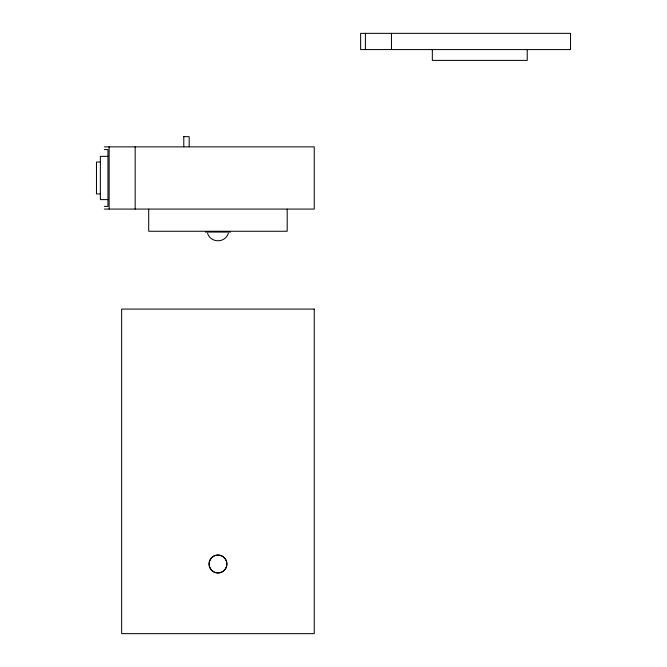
<?xml version="1.0" encoding="UTF-8"?>
<svg xmlns="http://www.w3.org/2000/svg" width="667" height="667" viewBox="0 0 667 667"><rect width="100%" height="100%" fill="white"/><g stroke="black" fill="none" stroke-linecap="round" stroke-linejoin="round"><path stroke-width="1" d="M228.364 233.233C225.279 243.263 210.622 243.263 207.537 233.233M211.839 557.495L212.256 557.12A8.929 8.929 -90 0 1 223.637 557.12L224.062 557.495A8.904 8.871 -90 0 1 224.062 570.51L223.637 570.877A8.929 8.929 -90 0 1 212.256 570.894L211.839 570.51M183.809 136.652L189.17 136.652L189.195 146.798M104.344 146.865L314.24 146.865L314.24 209.079L104.344 209.079M104.344 149.575L107.954 149.575L107.954 206.37L104.344 206.37M108.237 156.336L100.367 156.336L100.367 199.608L108.237 199.608M100.625 162.014L96.473 162.014L96.473 193.93L100.625 193.93M205.369 232.049L230.524 232.049M527.23 49.583L527.23 60.397L432.333 60.397L432.333 49.583M391.462 33.35L391.462 49.583M365.416 33.35L365.416 49.583M287.194 209.079L287.194 231.257L148.699 231.257L148.699 209.079M183.784 136.652L183.784 146.798M135.176 146.865L135.176 209.079M109.138 146.865L109.138 209.079M211.956 570.51A8.904 8.871 -90 0 1 211.956 557.495M209.646 560.714L209.463 561.247A8.829 8.721 84 0 0 209.455 566.758L209.646 567.284A8.921 8.879 80.2 0 0 213.648 571.819L214.149 572.078A8.929 8.921 62.5 0 0 217.951 572.928A8.929 8.921 -62.5 0 0 221.752 572.078L222.253 571.827A8.921 8.879 -80.2 0 0 226.246 567.292L226.438 566.758A8.829 8.721 -84 0 0 226.438 561.247L226.246 560.714A8.963 8.921 -80.2 0 0 222.244 556.178L221.752 555.928A8.929 8.921 -62.5 0 0 217.959 555.069A8.929 8.921 62.5 0 0 214.14 555.919L213.648 556.178A8.963 8.921 80.2 0 0 209.646 560.714M570.527 33.35L360.622 33.35L360.622 49.583L570.527 49.583L570.527 33.35M314.24 309.063L121.652 309.063L121.652 633.65L314.24 633.65L314.24 309.063"/></g></svg>
